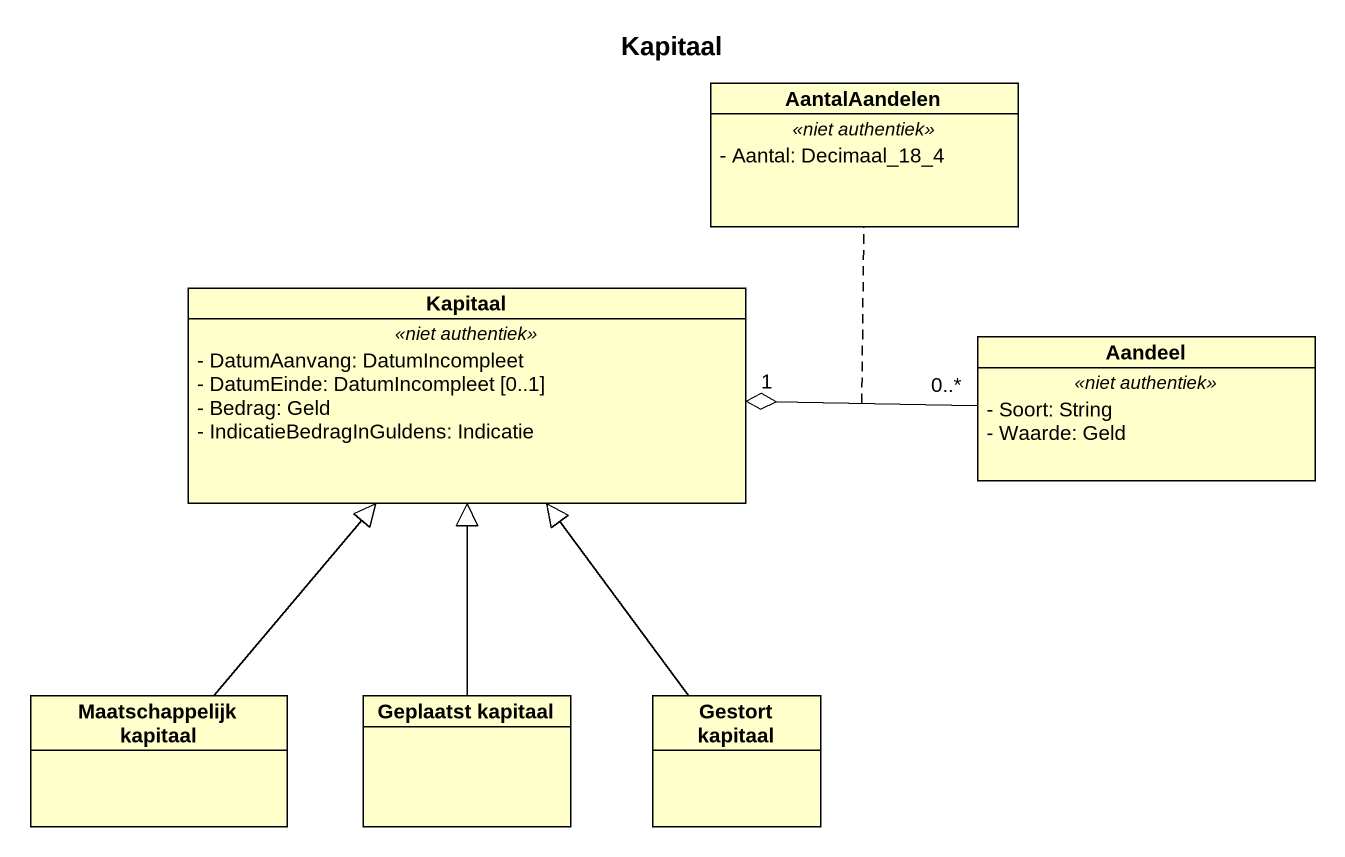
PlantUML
@startuml
title Kapitaal
hide circle
hide empty members
skinparam classAttributeIconSize 0
class AantalAandelen {
  .. <<niet authentiek>> ..
  - Aantal: Decimaal_18_4
}
class Kapitaal {
  .. <<niet authentiek>> ..
  - DatumAanvang: DatumIncompleet
  - DatumEinde: DatumIncompleet [0..1]
  - Bedrag: Geld
  - IndicatieBedragInGuldens: Indicatie
}
class Aandeel {
  .. <<niet authentiek>> ..
  - Soort: String
  - Waarde: Geld
}
class "Maatschappelijk kapitaal" as Maatschappelijk_kapitaal
class "Geplaatst kapitaal" as Geplaatst_kapitaal
class "Gestort kapitaal" as Gestort_kapitaal
Aandeel "0..*" -left-o "1" Kapitaal
(Aandeel, Kapitaal) .. AantalAandelen
Maatschappelijk_kapitaal -up-|> Kapitaal
Geplaatst_kapitaal -up-|> Kapitaal
Gestort_kapitaal -up-|> Kapitaal
@enduml
